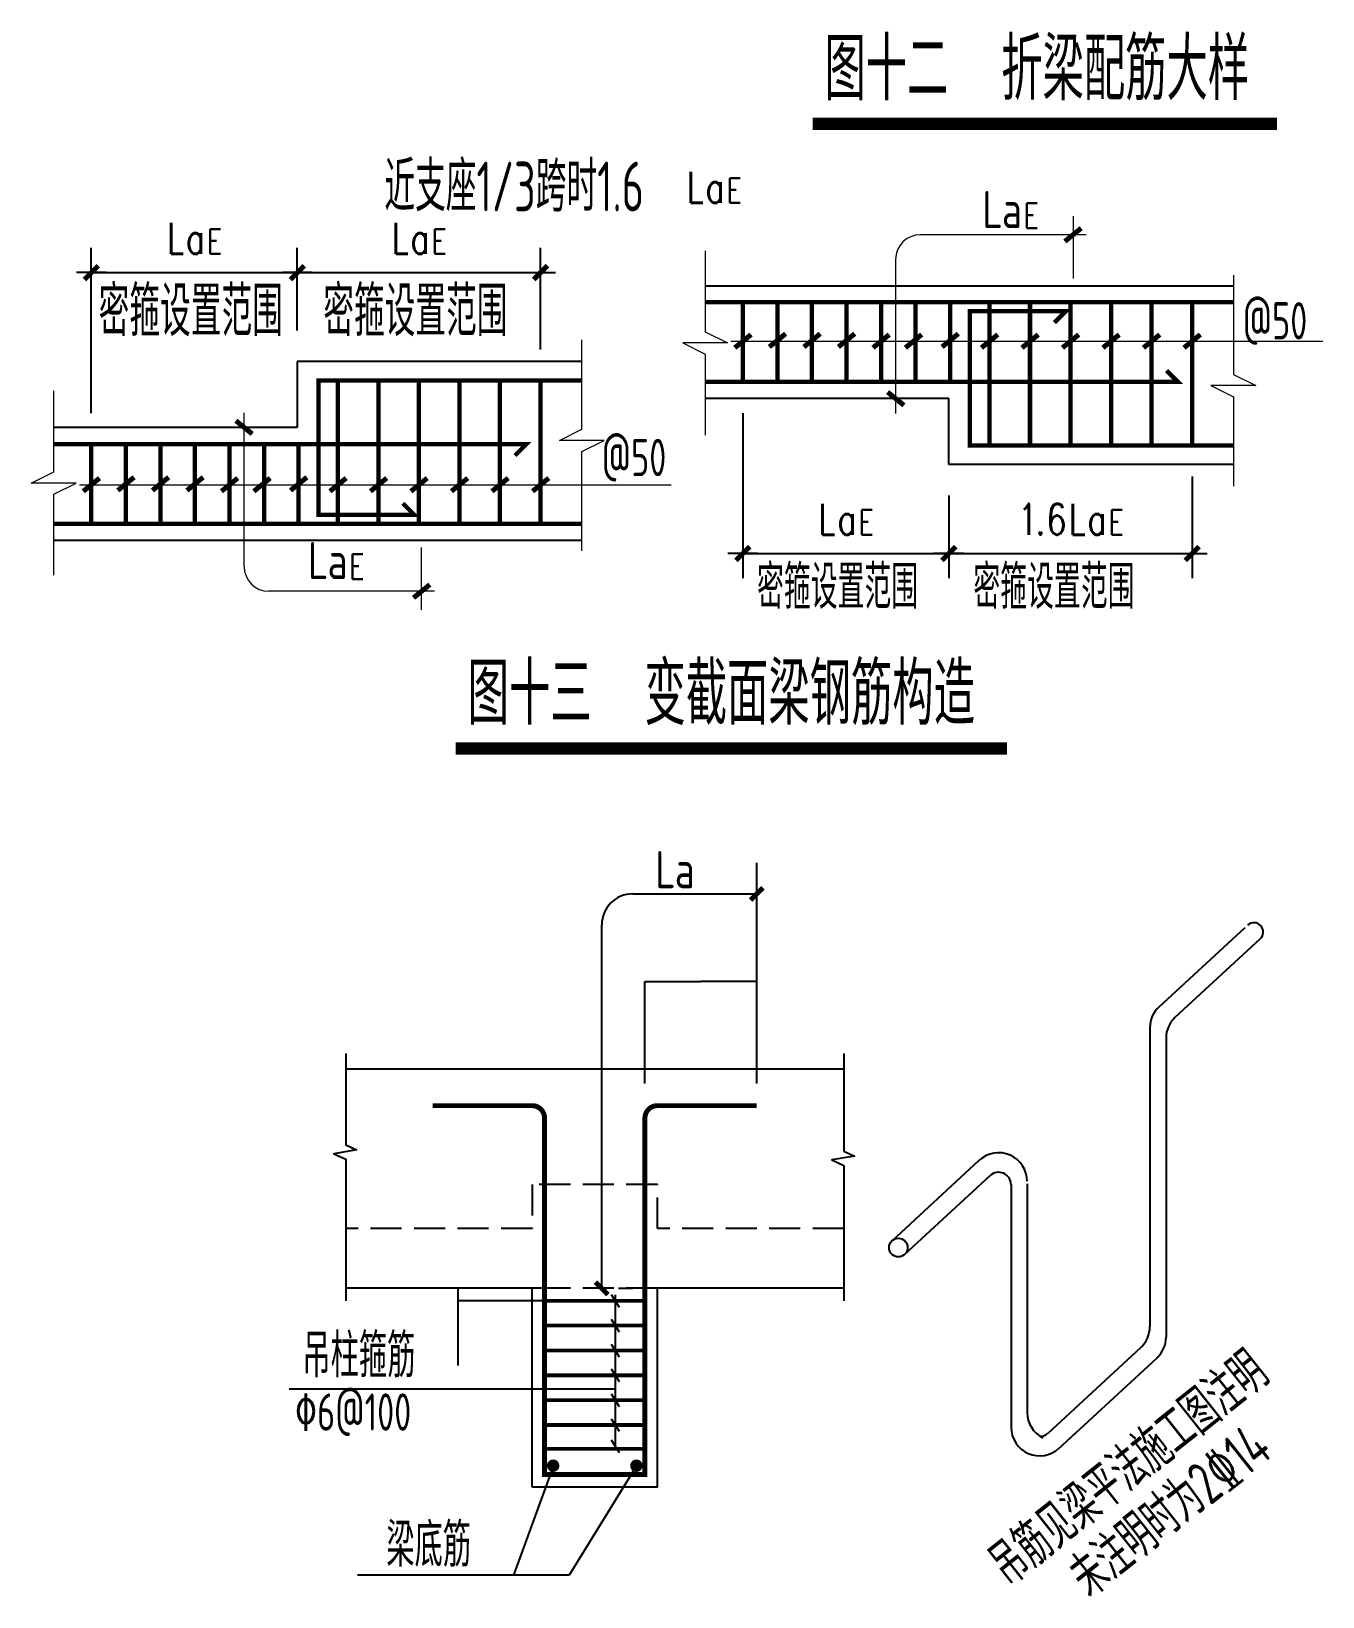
# Model space of a CAD drawing. Extents: x 3968514 to 5230306, y -516551 to -228246.
# Drawn here: x 4185046 to 4195439, y -340844 to -328242 of the extents above; entities that cross this region are included whole.
import ezdxf
from ezdxf.enums import TextEntityAlignment as Align

# ---------------------------------------------------------------- set-up
doc = ezdxf.new("R2010")
doc.units = 0
doc.header["$LTSCALE"] = 1000
doc.header["$MEASUREMENT"] = 0
doc.linetypes.add('3', pattern=[4.99999988824129, 2.999999932944774, -1.999999955296516])
doc.linetypes.add('DASH', pattern=[0.35, 0.25, -0.1])
for name, color, linetype in [('GJ', 1, 'Continuous'), ('HZ', 4, 'Continuous'), ('L', 4, 'Continuous'), ('PUB_TEXT', 7, 'Continuous'), ('REIN', 2, 'Continuous'), ('标高', 3, 'Continuous'), ('梁__虚线', 4, '3'), ('梁截面', 4, 'Continuous')]:
    doc.layers.add(name, color=color, linetype=linetype)
doc.layers.add('PUB_DIM', color=3, linetype='Continuous', lineweight=15)
doc.styles.add('DIM_FONT', font='SIMPLEX', dxfattribs={"width": 0.7, "bigfont": 'GBCBIG'})
doc.styles.add('FF1', font='tssdeng.shx', dxfattribs={"width": 0.8, "bigfont": 'tssdchn.shx'})
doc.styles.get("Standard").update_dxf_attribs({"font": 'gbenor.shx', "bigfont": 'gbcbig.shx'})
doc.styles.add('TSSD_CHINA', font='tssdeng.shx', dxfattribs={"width": 0.7, "bigfont": 'tssdchn.shx'})
doc.styles.add('TSSD_Norm', font='tssdeng.shx', dxfattribs={"width": 0.7, "bigfont": 'hztxt.shx'})
doc.styles.add('TSSD_REIN', font='Tssdeng.shx', dxfattribs={"width": 0.7, "bigfont": 'hztxt.shx'})
doc.dimstyles.new('NORMAL', dxfattribs={"dimtxt": 0.18, "dimasz": 0.18, "dimexe": 0.18, "dimexo": 0.0625, "dimgap": 0.09, "dimtad": 0, "dimtih": 1, "dimtoh": 1, "dimdec": 4, "dimzin": 0, "dimdsep": 46, "dimtxsty": 'Standard', "dimcen": 0.09, "dimadec": 0, "dimazin": 0, "dimtfac": 1, "dimtdec": 4, "dimtofl": 0, "dimtmove": 0, "dimatfit": 3, "dimfxl": 1, "dimtolj": 1, "dimtzin": 0, "dimarcsym": 0})

# ---------------------------------------------------------------- blocks, each defined once
blk = doc.blocks.new('*D330')
at = {"color": 0, "linetype": 'ByBlock', "lineweight": -2, "transparency": 16777216}
for p, q in [((4189984.279047876, -336711.4825509601), (4189984.279047876, -335891.7430187312)), ((4189984.459047876, -335891.9230187312), (4190434.052143348, -335891.9230187312)), ((4190884.099047877, -335891.9230187312), (4190434.505952405, -335891.9230187312)), ((4190884.279047876, -336711.4825509601), (4190884.279047876, -335891.7430187312))]:
    blk.add_line(p, q, dxfattribs=at)
at = {"color": 0, "linetype": 'ByBlock', "transparency": 16777216}
for points in [[(4189984.459047876, -335891.8930187312), (4189984.459047876, -335891.9530187312), (4189984.279047876, -335891.9230187312)], [(4190884.099047877, -335891.8930187312), (4190884.099047877, -335891.9530187312), (4190884.279047876, -335891.9230187312)]]:
    blk.add_solid(points, dxfattribs=at)
at = {"layer": 'Defpoints', "color": 0, "linetype": 'ByBlock', "transparency": 16777216}
for p in [(4190884.279047876, -335891.9230187312), (4189984.279047876, -336711.5450509601), (4190884.279047876, -336711.5450509601)]:
    blk.add_point(p, dxfattribs=at)
at = {"color": 0, "linetype": 'ByBlock', "transparency": 16777216, "insert": (4190434.279047877, -335891.9230187312), "char_height": 0.18, "attachment_point": 5}
blk.add_mtext('\\A1;20d', dxfattribs=at)
blk = doc.blocks.new('_ArchTick')
at = {"color": 0, "linetype": 'ByBlock', "const_width": 0.4}
blk.add_lwpolyline([(-0.5, -0.5), (0.5, 0.5)], dxfattribs=at)
blk = doc.blocks.new('_DIMX')
blk.add_line((-150, 0), (150, 0))
at = {"const_width": 50}
blk.add_lwpolyline([(-70, -70), (70, 70)], dxfattribs=at)
blk = doc.blocks.new('*D328')
at = {"layer": 'Defpoints', "color": 0, "transparency": 16777216}
for p in [(4188478.561208438, -338360.7107477487), (4189176.423813628, -338360.7107477487), (4189176.423813628, -338461.4747816624)]:
    blk.add_point(p, dxfattribs=at)
at = {"layer": 'L', "color": 0, "lineweight": -2, "transparency": 16777216}
for p, q in [((4189176.361313628, -338360.7107477487), (4188478.381208438, -338360.7107477487)), ((4189176.361313628, -338461.4747816624), (4188478.381208438, -338461.4747816624)), ((4188478.561208438, -338360.8907477487), (4188478.561208438, -338461.2947816624)), ((4188478.561208438, -338461.4747816624), (4188478.561208438, -338982.0062777241)), ((4188478.561208438, -338982.0062777241), (4188478.381208438, -338982.0062777241))]:
    blk.add_line(p, q, dxfattribs=at)
at = {"layer": 'L', "color": 0, "transparency": 16777216}
for points in [[(4188478.531208438, -338360.8907477487), (4188478.591208437, -338360.8907477487), (4188478.561208438, -338360.7107477487)], [(4188478.531208438, -338461.2947816624), (4188478.591208437, -338461.2947816624), (4188478.561208438, -338461.4747816624)]]:
    blk.add_solid(points, dxfattribs=at)
at = {"layer": 'L', "color": 0, "transparency": 16777216, "insert": (4188478.208649382, -338982.0062777251), "char_height": 0.18, "attachment_point": 5}
blk.add_mtext('\\A1;50', dxfattribs=at)

msp = doc.modelspace()

# ---------------------------------------------------------------- linework, layer by layer
at = {"color": 0, "linetype": 'ByBlock'}
for p, q in [((4185529.056732673, -331314.9325684272), (4185529.056732673, -329984.5509335697)), ((4187186.388899751, -330651.4151088484), (4187186.388899751, -329984.5509335697)), ((4187186.388899751, -330651.4151088484), (4187186.388899751, -329984.5509335697)), ((4189144.479300577, -330802.6359928363), (4189144.479300577, -329984.5509335697)), ((4185529.856732673, -330184.5509335697), (4187185.588899754, -330184.5509335697)), ((4187187.188899752, -330184.5509335697), (4189143.679300576, -330184.5509335697)), ((4190772.251554385, -331314.9528348596), (4190772.251554385, -332645.3344697171)), ((4194387.674122289, -331827.2494104505), (4194387.674122289, -332645.3344697171)), ((4192429.583721459, -331978.4702944384), (4192429.583721459, -332645.3344697171)), ((4192429.583721459, -331978.4702944384), (4192429.583721459, -332645.3344697171)), ((4190773.051554382, -332445.334469717), (4192428.783721462, -332445.334469717)), ((4192430.383721463, -332445.334469717), (4194386.874122284, -332445.334469717)), ((4190884.279047876, -336640.7489692681), (4190884.279047876, -334935.971274931)), ((4189886.706415556, -335185.971274931), (4190884.279047876, -335185.971274931)), ((4189636.706415556, -338360.7107477486), (4189636.706415556, -335435.971274931)), ((4189772.525706425, -338360.7107477486), (4189886.706415556, -338360.7107477486))]:
    msp.add_line(p, q, dxfattribs=at)
msp.add_arc((4189886.706415556, -335435.971274931), 250, 90, 180, dxfattribs=at)
at = {"layer": 'Defpoints', "color": 0, "linetype": 'ByBlock'}
for p in [(4187186.388899751, -330184.5509335697), (4189144.479300577, -330184.5509335697), (4187186.388899751, -330901.4151088484), (4187186.388899751, -330901.4151088484), (4189144.479300577, -331052.6359928362), (4190772.251554385, -331064.9528348595), (4185529.056732673, -331564.9325684272), (4194387.674122289, -331577.2494104505), (4192429.583721459, -331728.4702944383), (4192429.583721459, -331728.4702944383), (4192429.583721459, -332445.334469717), (4194387.674122289, -332445.334469717), (4190884.279047876, -335185.971274931), (4190884.279047876, -336890.7489692681), (4189522.525706425, -338360.7107477486)]:
    msp.add_point(p, dxfattribs=at)
at = {"layer": 'GJ'}
for p, q in [((4194121.980259284, -336094.6238090843), (4194813.777465, -335456.5424808897)), ((4194251.980259284, -336178.7805004456), (4194935.476383567, -335548.3557007946)), ((4191972.73074168, -337977.9907952175), (4192674.547128394, -337330.6682439149)), ((4192074.429660276, -338088.2510780097), (4192762.686191157, -337453.4355023653)), ((4193228.284749251, -339525.9860882499), (4193973.856942907, -338838.3052308187)), ((4193312.184388779, -339652.6635920667), (4194103.856942906, -338922.4619221576))]:
    msp.add_line(p, q, dxfattribs=at)
at = {"layer": 'GJ', "const_width": 40}
msp.add_lwpolyline([(4188276.423813626, -336890.7489692681), (4189076.423813625, -336890.7489692681, -0.4142135623730951), (4189176.423813625, -336990.7489692681), (4189176.423813625, -339860.7107477487), (4189984.279047876, -339860.7107477487), (4189984.279047876, -336990.7489692681, -0.4142135623730903), (4190084.279047876, -336890.7489692681), (4190884.279047876, -336890.7489692681)], format="xyb", dxfattribs=at)
at = {"layer": 'GJ', "const_width": 30}
for points in [[(4189176.423813625, -338461.4747816622), (4189984.279047876, -338461.4747816622)], [(4189176.423813625, -338661.4747816623), (4189984.279047876, -338661.4747816623)], [(4189176.423813625, -338861.4747816622), (4189984.279047876, -338861.4747816622)], [(4189176.423813625, -339061.4747816623), (4189984.279047876, -339061.4747816623)], [(4189176.423813625, -339261.4747816622), (4189984.279047876, -339261.4747816622)], [(4189176.423813625, -339461.4747816623), (4189984.279047876, -339461.4747816623)], [(4189176.423813625, -339652.8658283652), (4189984.279047876, -339652.8658283652)]]:
    msp.add_lwpolyline(points, dxfattribs=at)
at = {"layer": 'GJ', "const_width": 50}
for points in [[(4189220.654525668, -339789.1197418199, 1), (4189270.654525667, -339789.1197418199, 1)], [(4189890.650406688, -339789.1197418199, 0.9999999999999998), (4189940.650406688, -339789.1197418199, 1)]]:
    msp.add_lwpolyline(points, format="xyb", close=True, dxfattribs=at)
at = {"layer": 'GJ'}
msp.add_circle((4192023.580200955, -338033.1209366061), 75, dxfattribs=at)
msp.add_arc((4194884.626924284, -335493.2255593985), 75, 312.6869909917658, 132.6869909917657, dxfattribs=at)
at = {"layer": 'HZ'}
for p, q in [((4189712.295643538, -338410.5967030823), (4189776.529063783, -338512.3528602421)), ((4189744.412353658, -338412.3772857227), (4189744.412353658, -339652.8658283652)), ((4189712.295643538, -338610.5967030824), (4189776.529063783, -338712.3528602422)), ((4189712.295643538, -338810.5967030823), (4189776.529063783, -338912.3528602421)), ((4189712.295643538, -339010.5967030824), (4189776.529063783, -339112.3528602422)), ((4189712.295643538, -339210.5967030823), (4189776.529063783, -339312.3528602421)), ((4189712.295643538, -339410.5967030824), (4189776.529063783, -339512.3528602422)), ((4189712.295643538, -339581.1757245996), (4189776.529063783, -339682.931881763)), ((4189255.694597453, -339766.2243938558), (4188927.55403081, -340671.0401530228)), ((4189929.163129255, -339768.0862844549), (4189374.039783307, -340671.0401530228)), ((4189374.039783307, -340671.0401530228), (4187669.843441389, -340671.0401530228))]:
    msp.add_line(p, q, dxfattribs=at)
for points in [[(4187576.423813626, -336470.5672164001), (4187576.423813626, -337206.7101613581), (4187662.664428897, -337246.8633274064), (4187480.943132434, -337278.0935676657), (4187576.423813626, -337322.7081966065), (4187576.423813626, -338462.9542760998)], [(4191584.279047877, -336470.5672164001), (4191584.279047877, -337256.7101613582), (4191670.519663147, -337296.8633274064), (4191488.79836668, -337328.0935676657), (4191584.279047877, -337372.7081966065), (4191584.279047877, -338462.9542760998)]]:
    msp.add_lwpolyline(points, dxfattribs=at)
at = {"layer": 'L'}
for p, q in [((4187576.423813629, -336594.7489692681), (4191584.279047877, -336594.7489692681)), ((4189076.42381363, -338360.7107477486), (4187576.423813629, -338360.7107477486)), ((4189076.42381363, -339960.7107477486), (4189076.42381363, -338360.7107477486)), ((4191584.279047877, -338360.7107477486), (4190084.279047876, -338360.7107477486)), ((4190084.279047876, -339960.7107477486), (4190084.279047876, -338360.7107477486)), ((4190084.279047876, -339960.7107477486), (4189076.42381363, -339960.7107477486))]:
    msp.add_line(p, q, dxfattribs=at)
at = {"layer": 'PUB_DIM'}
for p, q in [((4193430.076362602, -329730.9140182286), (4193430.076362602, -330232.2110113055)), ((4193534.13122756, -329879.6423378289), (4192202.063688986, -329879.6423378289)), ((4192002.063688986, -330079.6423378289), (4192002.063688986, -331317.5595276096)), ((4190676.77506119, -330737.2295051739), (4195438.525336079, -330737.2295051739)), ((4186758.868867277, -332550.2430654578), (4186758.868867277, -331312.3258756772)), ((4185433.580239478, -331892.6558981129), (4190195.330514364, -331892.6558981129)), ((4188186.881540894, -332898.971385058), (4188186.881540894, -332397.6743919813)), ((4188290.936405852, -332750.2430654578), (4186958.868867278, -332750.2430654578))]:
    msp.add_line(p, q, dxfattribs=at)
for points, const_width in [([(4191333.863796693, -328986.9799290523), (4195069.586893015, -328986.9799290523)], 100), ([(4193363.697192944, -329933.4106148966), (4193494.898470767, -329827.135307543)], 40), ([(4191116.644168477, -330676.6248292476), (4190985.442890651, -330782.9001366012)], 40), ([(4191394.657612912, -330676.6248292476), (4191263.456335086, -330782.9001366012)], 40), ([(4191672.671057343, -330676.6248292476), (4191541.469779521, -330782.9001366012)], 40), ([(4192506.711390644, -330676.6248292476), (4192375.510112815, -330782.9001366012)], 40), ([(4190838.630724043, -330683.4612281062), (4190707.42944622, -330789.7365354598)], 40), ([(4191950.684501774, -330683.4612281062), (4191819.483223953, -330789.7365354598)], 40), ([(4192211.63748385, -330683.4612281062), (4192080.436206027, -330789.7365354598)], 40), ([(4192823.612472884, -330683.4612281062), (4192692.411195054, -330789.7365354598)], 40), ([(4193149.559301726, -330683.4612281062), (4193018.358023904, -330789.7365354598)], 40), ([(4193475.506130568, -330683.4612281062), (4193344.304852746, -330789.7365354598)], 40), ([(4193801.452959414, -330683.4612281062), (4193670.251681588, -330789.7365354598)], 40), ([(4194127.39978826, -330683.4612281062), (4193996.198510438, -330789.7365354598)], 40), ([(4194454.053291947, -330683.4612281062), (4194322.852014124, -330789.7365354598)], 40), ([(4192068.442858651, -331252.9654775448), (4191937.241580829, -331146.6901701912)], 40), ([(4186692.48969762, -331376.9199257419), (4186823.690975442, -331483.1952330955)], 40), ([(4185595.435902334, -331838.8876210452), (4185464.234624513, -331945.1629283987)], 40), ([(4185873.449346765, -331832.0512221865), (4185742.248068944, -331938.3265295402)], 40), ([(4186151.4627912, -331832.0512221865), (4186020.261513375, -331938.3265295402)], 40), ([(4186429.476235636, -331832.0512221865), (4186298.27495781, -331938.3265295402)], 40), ([(4186707.489680067, -331838.8876210452), (4186576.288402244, -331945.1629283987)], 40), ([(4186968.442662141, -331838.8876210452), (4186837.241384316, -331945.1629283987)], 40), ([(4187263.516568929, -331832.0512221865), (4187132.315291107, -331938.3265295402)], 40), ([(4187580.417651169, -331838.8876210452), (4187449.216373346, -331945.1629283987)], 40), ([(4187906.364480018, -331838.8876210452), (4187775.163202192, -331945.1629283987)], 40), ([(4188232.31130886, -331838.8876210452), (4188101.110031039, -331945.1629283987)], 40), ([(4188558.258137702, -331838.8876210452), (4188427.056859881, -331945.1629283987)], 40), ([(4188884.204966552, -331838.8876210452), (4188753.003688723, -331945.1629283987)], 40), ([(4189210.858470238, -331838.8876210452), (4189079.657192416, -331945.1629283987)], 40), ([(4188253.26071056, -332696.4747883901), (4188122.059432734, -332802.7500957437)], 40), ([(4188462.453844443, -334015.2705265656), (4192897.774059422, -334015.2705265656)], 100)]:
    msp.add_lwpolyline(points, dxfattribs=dict(at, const_width=const_width))
at = {"layer": 'PUB_DIM', "ltscale": 0.7}
for points in [[(4190469.409149714, -330009.5125774034), (4190469.409149714, -330661.2553252653), (4190649.409149713, -330751.2553252653), (4190289.409149714, -330751.2553252653), (4190469.409149714, -330841.2553252653), (4190469.409149714, -331492.9980731271)], [(4194719.73485805, -330205.2988638357), (4194719.73485805, -331003.9451510981), (4194899.734858051, -331093.9451510981), (4194539.734858051, -331093.9451510981), (4194719.73485805, -331183.9451510981), (4194719.73485805, -331904.7251481265)], [(4189476.540036339, -332424.5865394548), (4189476.540036339, -331625.9402521886), (4189656.540036339, -331535.9402521886), (4189296.540036339, -331535.9402521886), (4189476.540036339, -331445.9402521886), (4189476.540036339, -330725.160255164)], [(4185226.214328006, -332620.3728258834), (4185226.214328006, -331968.6300780214), (4185406.214328006, -331878.6300780214), (4185046.214328005, -331878.6300780214), (4185226.214328006, -331788.6300780215), (4185226.214328006, -331136.8873301596)]]:
    msp.add_lwpolyline(points, dxfattribs=at)
at = {"layer": 'PUB_DIM'}
for centre, start, end in [((4192202.063688986, -330079.6423378289), 90, 180), ((4186958.868867278, -332550.2430654578), 180, 270)]:
    msp.add_arc(centre, 200, start, end, dxfattribs=at)
at = {"layer": 'REIN'}
for p, q in [((4194047.918601095, -336263.6895760335), (4194047.918601095, -338669.2394638695)), ((4194177.918601095, -336347.846267391), (4194177.918601095, -338753.3961552121)), ((4192930.485470205, -337526.9423575588), (4192930.485470205, -339479.6875797622)), ((4193060.485470205, -337521.1749726981), (4193060.485470205, -339359.7816709467)), ((4193390.945178948, -339580.0183295645), (4193463.113297991, -339513.4538380206))]:
    msp.add_line(p, q, dxfattribs=at)
at = {"layer": 'REIN', "const_width": 35}
for points in [[(4190469.409149714, -330423.1789732091), (4194719.73485805, -330423.1789732091)], [(4190772.251554385, -331064.9528348595), (4190772.251554385, -330423.1789732091)], [(4191050.264998816, -331064.9528348595), (4191050.264998816, -330423.1789732091)], [(4191328.278443247, -331064.9528348595), (4191328.278443247, -330423.1789732091)], [(4191606.291887678, -331064.9528348595), (4191606.291887678, -330423.1789732091)], [(4191884.305332116, -331064.9528348595), (4191884.305332116, -330423.1789732091)], [(4192162.318776547, -331064.9528348595), (4192162.318776547, -330423.1789732091)], [(4192440.332220979, -331064.9528348595), (4192440.332220979, -330423.1789732091)], [(4192757.233303218, -331577.2494104505), (4192757.233303218, -330423.1789732091)], [(4193083.180132061, -331577.2494104505), (4193083.180132061, -330423.1789732091)], [(4193409.126960911, -331577.2494104505), (4193409.126960911, -330423.1789732091)], [(4193735.073789753, -331577.2494104505), (4193735.073789753, -330423.1789732091)], [(4194061.020618595, -331577.2494104505), (4194061.020618595, -330423.1789732091)], [(4194387.674122289, -331577.2494104505), (4194387.674122289, -330423.1789732091)], [(4194719.73485805, -331577.2494104505), (4192599.562573165, -331577.2494104505), (4192599.562573165, -330495.5355504267), (4193370.899055659, -330495.5355504267), (4193278.975174107, -330587.4594319798)], [(4189476.540036339, -331052.6359928362), (4187356.367751449, -331052.6359928362), (4187356.367751449, -332134.3498528637), (4188127.704233951, -332134.3498528637), (4188035.780352395, -332042.4259713069)], [(4187514.038481511, -331052.6359928362), (4187514.038481511, -332206.7064300776)], [(4187839.985310353, -331052.6359928362), (4187839.985310353, -332206.7064300776)], [(4188165.932139199, -331052.6359928362), (4188165.932139199, -332206.7064300776)], [(4188491.878968045, -331052.6359928362), (4188491.878968045, -332206.7064300776)], [(4188817.825796887, -331052.6359928362), (4188817.825796887, -332206.7064300776)], [(4189144.479300577, -331052.6359928362), (4189144.479300577, -332206.7064300776)], [(4190469.409149714, -331064.9528348595), (4194273.390343211, -331064.9528348595), (4194181.466461655, -330973.0289533027)], [(4185226.214328006, -331564.9325684272), (4189030.1955215, -331564.9325684272), (4188938.271639943, -331656.8564499841)], [(4185529.056732673, -331564.9325684272), (4185529.056732673, -332206.7064300776)], [(4185807.070177108, -331564.9325684272), (4185807.070177108, -332206.7064300776)], [(4186085.083621539, -331564.9325684272), (4186085.083621539, -332206.7064300776)], [(4186363.09706597, -331564.9325684272), (4186363.09706597, -332206.7064300776)], [(4186641.110510405, -331564.9325684272), (4186641.110510405, -332206.7064300776)], [(4186919.123954839, -331564.9325684272), (4186919.123954839, -332206.7064300776)], [(4187197.137399271, -331564.9325684272), (4187197.137399271, -332206.7064300776)], [(4185226.214328006, -332206.7064300776), (4189476.540036339, -332206.7064300776)]]:
    msp.add_lwpolyline(points, dxfattribs=at)
at = {"layer": 'REIN'}
for centre, radius, start, end in [((4194277.918601096, -336263.6895760335), 230, 132.6869909917657, 180), ((4194407.918601095, -336347.846267391), 230, 132.6869909917657, 180), ((4192830.485470206, -337499.7340108641), 230, 0, 132.6869909917657), ((4192830.485470206, -337526.9423575588), 100, 0, 132.6869909917657), ((4193817.918601096, -338669.2394638695), 230, 312.6869909917658, 0), ((4193947.918601096, -338753.3961552121), 230, 312.6869909917658, 0), ((4193160.485470206, -339479.6875797622), 230, 180, 312.6869909917658), ((4193160.485470206, -339479.6875797622), 230, 180, 312.6869909917658), ((4193290.485470205, -339359.7816709467), 230, 180, 243.0413974233796), ((4193160.485470206, -339452.4792330526), 100, 272.4584918361153, 312.6869909917658)]:
    msp.add_arc(centre, radius, start, end, dxfattribs=at)
at = {"layer": '标高'}
msp.add_line((4189744.412353658, -339172.885032516), (4187122.487948596, -339172.885032516), dxfattribs=at)
at = {"layer": '梁__虚线', "linetype": 'DASH'}
for p, q in [((4190084.279047876, -337524.1362404675), (4189076.42381363, -337524.1362404675)), ((4189076.42381363, -337524.1362404675), (4189076.42381363, -337880.7107477487)), ((4190084.279047876, -337880.7107477487), (4190084.279047876, -337524.1362404675)), ((4189076.42381363, -337880.7107477487), (4187576.423813629, -337880.7107477487)), ((4191584.279047877, -337880.7107477487), (4190084.279047876, -337880.7107477487)), ((4190084.279047876, -338360.7107477486), (4189076.42381363, -338360.7107477486))]:
    msp.add_line(p, q, dxfattribs=at)
at = {"layer": '梁截面'}
for p, q in [((4190469.409149714, -330291.8718965464), (4194719.73485805, -330291.8718965464)), ((4187186.388899751, -330901.4151088484), (4187186.388899751, -331430.6882028096)), ((4189476.540036339, -330901.4151088484), (4187186.388899751, -330901.4151088484)), ((4192429.583721459, -331199.1972004771), (4190469.409149714, -331199.1972004771)), ((4192429.583721459, -331728.4702944383), (4192429.583721459, -331199.1972004771)), ((4187186.388899751, -331430.6882028096), (4185226.214328006, -331430.6882028096)), ((4194719.73485805, -331728.4702944383), (4192429.583721459, -331728.4702944383)), ((4185226.214328006, -332338.0135067404), (4189476.540036339, -332338.0135067404))]:
    msp.add_line(p, q, dxfattribs=at)

# ---------------------------------------------------------------- block references
at = {"color": 0, "linetype": 'ByBlock'}
for name, p, xscale, yscale, zscale, rotation in [('_DIMX', (4185529.056732673, -330184.5509335697), 0.800000000745058, 0.800000000745058, 0.800000000745058, 180), ('_DIMX', (4187186.388899751, -330184.5509335697), 0.800000000745058, 0.800000000745058, 0.800000000745058, 180), ('_DIMX', (4190772.251554385, -332445.334469717), 0.800000000745058, 0.800000000745058, 0.800000000745058, 180), ('_DIMX', (4192429.583721459, -332445.334469717), 0.800000000745058, 0.800000000745058, 0.800000000745058, 180), ('_ArchTick', (4189636.706415556, -338360.7107477486), 100, 100, 100, 270)]:
    msp.add_blockref(name, p, dxfattribs=dict(at, xscale=xscale, yscale=yscale, zscale=zscale, rotation=rotation))
for name, p, xscale, yscale, zscale in [('_DIMX', (4187186.388899751, -330184.5509335697), 0.800000000745058, 0.800000000745058, 0.800000000745058), ('_DIMX', (4189144.479300577, -330184.5509335697), 0.800000000745058, 0.800000000745058, 0.800000000745058), ('_DIMX', (4192429.583721459, -332445.334469717), 0.800000000745058, 0.800000000745058, 0.800000000745058), ('_DIMX', (4194387.674122289, -332445.334469717), 0.800000000745058, 0.800000000745058, 0.800000000745058), ('_ArchTick', (4190884.279047876, -335185.971274931), 100, 100, 100)]:
    msp.add_blockref(name, p, dxfattribs=dict(at, xscale=xscale, yscale=yscale, zscale=zscale))

# ---------------------------------------------------------------- texts
at = {"layer": 'HZ', "linetype": 'Continuous', "style": 'TSSD_REIN', "width": 0.7}
for s, p in [('吊筋见梁平法施工图注明', (4193983.56490995, -339942.917557098)), ('未注明时为2\x8414', (4194312.561138615, -340288.922301773))]:
    msp.add_text(s, height=350, rotation=38.44231684523268, dxfattribs=at).set_placement(p, align=Align.CENTER)
msp.add_text('\x826@100', height=300, dxfattribs=at).set_placement((4187166.201459239, -339507.1898857243))
at = {"layer": 'PUB_TEXT', "color": 0, "style": 'FF1', "width": 0.7}
for s, p in [('图十二  折梁配筋大样', (4191429.28302823, -328796.5854215846)), ('图十三  变截面梁钢筋构造', (4188557.873075977, -333824.8760190979))]:
    msp.add_text(s, height=500, dxfattribs=at).set_placement(p)
at = {"layer": 'PUB_TEXT', "style": 'TSSD_CHINA'}
for s, height, width, p in [('近支座1/3跨时1.6', 400, 0.6499999999068679, (4187887.672646544, -329691.5203113333)), ('L', 300, 0.8, (4192699.780316256, -329826.7454462015)), ('a', 300, 0.8, (4192856.703393176, -329826.7454462015)), ('密箍设置范围', 400, 0.65, (4185588.274357568, -330695.76963339)), ('密箍设置范围', 400, 0.65, (4187395.985641524, -330695.76963339)), ('@50', 300, 0.7, (4194793.840458459, -330722.482059665)), ('@50', 300, 0.7, (4189635.325679861, -331823.0951033198)), ('L', 300, 0.8, (4187272.777094088, -332652.3839903139)), ('a', 300, 0.8, (4187429.700171009, -332652.3839903139)), ('密箍设置范围', 350, 0.65, (4190886.225334003, -332891.0891014376)), ('密箍设置范围', 350, 0.65, (4192627.453535552, -332891.0891014376)), ('L', 300, 0.8, (4190067.151925028, -335140.5493394286)), ('a', 300, 0.8, (4190224.075001948, -335140.5493394286))]:
    msp.add_text(s, height=height, dxfattribs=dict(at, width=width)).set_placement(p)
at = {"layer": 'PUB_TEXT', "style": 'TSSD_Norm', "width": 0.65}
for s, p in [('吊柱箍筋', (4187682.342839658, -339077.2356408835)), (' 梁底筋', (4188175.115753971, -340602.0860283896))]:
    msp.add_text(s, height=350, dxfattribs=at).set_placement(p, align=Align.CENTER)
at = {"layer": 'REIN', "color": 7, "style": 'DIM_FONT', "width": 0.75}
for s, height, p in [('L', 250, (4190321.230784311, -329624.2380460017)), ('a', 250, (4190473.016498595, -329624.2380460017)), ('E', 200, (4190642.659355737, -329624.2380460017)), ('E', 200, (4193032.08800856, -329826.7454462015)), ('L', 250, (4186138.972816213, -330034.5509335697)), ('a', 250, (4186290.758530497, -330034.5509335697)), ('E', 200, (4186460.401387639, -330034.5509335697)), ('L', 250, (4187946.684100166, -330034.5509335697)), ('a', 250, (4188098.469814449, -330034.5509335697)), ('E', 200, (4188268.112671591, -330034.5509335697)), ('L', 250, (4191382.167637922, -332295.334469717)), ('1', 250, (4192984.521779015, -332295.334469717)), ('6', 250, (4193216.664636158, -332295.334469717)), ('L', 250, (4193395.236064731, -332295.334469717)), ('a', 250, (4191533.953352205, -332295.334469717)), ('E', 200, (4191703.596209347, -332295.334469717)), ('a', 250, (4193547.021779015, -332295.334469717)), ('E', 200, (4193716.664636157, -332295.334469717)), ('.', 250, (4193127.378921873, -332295.334469717)), ('E', 200, (4187605.084786392, -332652.3839903139))]:
    msp.add_text(s, height=height, dxfattribs=at).set_placement(p)

# ---------------------------------------------------------------- dimensions: what is measured, and where the dimension line sits
at = {"color": 0, "linetype": 'ByBlock'}
dim = msp.add_linear_dim(base=(4190884.279047876, -335891.9230187312), p1=(4189984.279047876, -336711.5450509601), p2=(4190884.279047876, -336711.5450509601), text='20d', dimstyle='NORMAL', dxfattribs=at)
dim.commit()
dim.dimension.update_dxf_attribs({"geometry": '*D330', "text_midpoint": (4190434.279047877, -335891.9230187312)})
at = {"layer": 'L'}
dim = msp.add_linear_dim(base=(4188478.561208438, -338360.7107477487), p1=(4189176.423813625, -338461.4747816622), p2=(4189176.423813625, -338360.7107477486), angle=90, text='50', dimstyle='NORMAL', dxfattribs=at)
dim.commit()
dim.dimension.update_dxf_attribs({"geometry": '*D328', "text_midpoint": (4188478.208649382, -338982.0062777251), "dimtype": 128})

doc.saveas('drawing.dxf')
